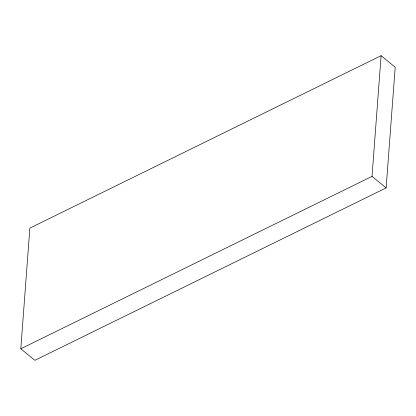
<?xml version="1.0" encoding="UTF-8"?>
<svg xmlns="http://www.w3.org/2000/svg" width="416" height="416" viewBox="0 0 416 416"><rect width="100%" height="100%" fill="white"/><g stroke="black" fill="none" stroke-linecap="round" stroke-linejoin="round"><path stroke-width="0.62" d="M20.8 348.785L29.874 228.098L381.103 55.682L395.2 67.215L386.126 187.902L34.897 360.318L20.8 348.785L372.029 176.368L381.103 55.682M372.029 176.368L386.126 187.902"/></g></svg>
